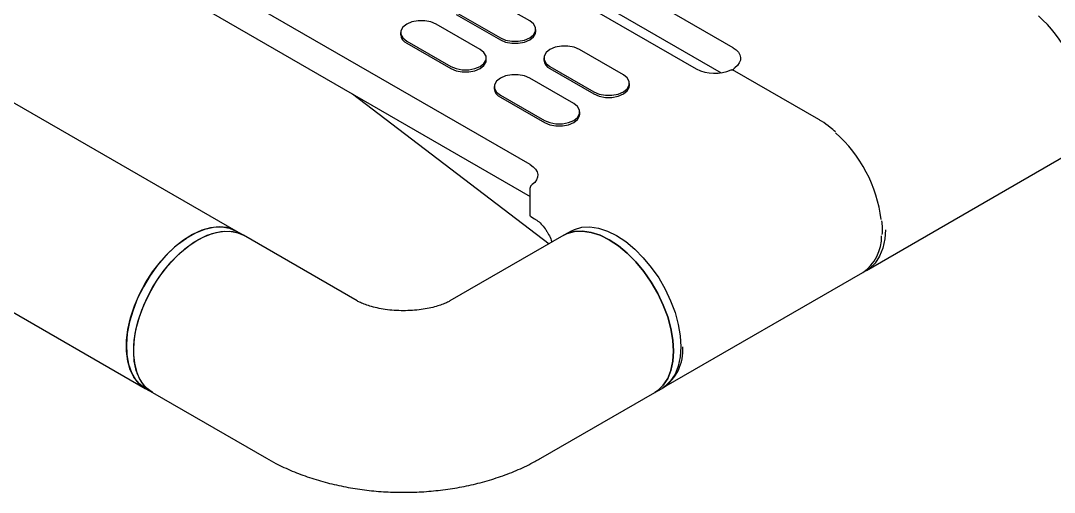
# Model space of a CAD drawing. Extents: x 0 to 1823, y 0 to 1336.
# Drawn here: x 1229.1 to 1428.2, y 462 to 552.9 of the extents above; entities that cross this region are included whole.
import ezdxf

# ---------------------------------------------------------------- set-up
doc = ezdxf.new("R2010")
doc.units = 0
doc.header["$LTSCALE"] = 10
doc.header["$MEASUREMENT"] = 0
doc.layers.get('0').update_dxf_attribs({"linetype": 'CONTINUOUS'})

msp = doc.modelspace()

# ---------------------------------------------------------------- linework, layer by layer
at = {"color": 7, "linetype": 'Continuous', "lineweight": 25}
for p, q in [((1366.29, 547.69), (1183.85, 653)), ((1176.78, 648.92), (1359.22, 543.61)), ((1183.85, 646.88), (1364.04, 542.86)), ((1327.26, 525.15), (1144.82, 630.47)), ((1144.82, 624.35), (1327.26, 519.03)), ((1270.6, 512.35), (1129.88, 593.58)), ((1112.38, 563.27), (1253.1, 482.03)), ((1327.15, 552.85), (1318.66, 557.75)), ((1313.01, 554.48), (1321.49, 549.59)), ((1313.01, 554.08), (1321.49, 549.18)), ((1317.6, 547.34), (1309.12, 552.24)), ((1302.29, 550.61), (1302.29, 550.2)), ((1328.32, 550.81), (1328.32, 551.22)), ((1303.46, 548.97), (1311.95, 544.08)), ((1303.46, 548.57), (1311.95, 543.67)), ((1345.18, 542.44), (1336.7, 547.34)), ((1318.77, 545.3), (1318.77, 545.71)), ((1329.87, 545.71), (1329.87, 545.3)), ((1331.04, 544.08), (1339.52, 539.18)), ((1331.04, 543.67), (1339.52, 538.77)), ((1382.8, 533.83), (1366.18, 543.43)), ((1335.63, 536.93), (1327.15, 541.83)), ((1320.32, 540.2), (1320.32, 539.79)), ((1346.35, 540.4), (1346.35, 540.81)), ((1293.04, 538.79), (1330.91, 509.91)), ((1321.49, 538.56), (1329.98, 533.67)), ((1321.49, 538.16), (1329.98, 533.26)), ((1336.81, 534.89), (1336.81, 535.3)), ((1392.01, 504.77), (1430.33, 526.9)), ((1327.26, 515.36), (1327.26, 520.66)), ((1327.36, 515.13), (1328.07, 514.72)), ((1272.01, 511.53), (1270.6, 512.35)), ((1293.93, 498.88), (1272.01, 511.53)), ((1333.71, 511.53), (1311.79, 498.88)), ((1335.12, 512.35), (1333.71, 511.53)), ((1352.97, 482.24), (1391.3, 504.36)), ((1253.1, 482.03), (1254.51, 481.22)), ((1351.21, 481.22), (1352.62, 482.03)), ((1254.51, 481.22), (1276.43, 468.56)), ((1329.29, 468.56), (1351.21, 481.22))]:
    msp.add_line(p, q, dxfattribs=at)
at = {"color": 7, "linetype": 'Continuous', "lineweight": 25, "flags": 128}
for points in [[(1309.12, 552.24), (1308.11, 552.66), (1306.92, 552.89), (1305.66, 552.89), (1304.47, 552.66), (1303.46, 552.24), (1302.73, 551.65), (1302.34, 550.97), (1302.34, 550.25), (1302.73, 549.56), (1303.46, 548.97)], [(1321.49, 549.59), (1322.5, 549.16), (1323.69, 548.94), (1324.95, 548.94), (1326.14, 549.16), (1327.15, 549.59), (1327.88, 550.17), (1328.27, 550.86), (1328.27, 551.58), (1327.88, 552.27), (1327.15, 552.85)], [(1321.49, 549.18), (1322.5, 548.75), (1323.69, 548.53), (1324.95, 548.53), (1326.14, 548.75), (1327.15, 549.18), (1327.88, 549.76), (1328.27, 550.45), (1328.32, 550.81)], [(1311.95, 544.08), (1312.96, 543.65), (1314.15, 543.43), (1315.4, 543.43), (1316.59, 543.65), (1317.6, 544.08), (1318.34, 544.66), (1318.73, 545.35), (1318.73, 546.07), (1318.34, 546.76), (1317.6, 547.34)], [(1336.7, 547.34), (1335.68, 547.77), (1334.49, 547.99), (1333.24, 547.99), (1332.05, 547.77), (1331.04, 547.34), (1330.3, 546.76), (1329.92, 546.07), (1329.92, 545.35), (1330.3, 544.66), (1331.04, 544.08)], [(1366.29, 547.69), (1366.87, 547.28), (1367.32, 546.82), (1367.62, 546.32), (1367.75, 545.79), (1367.71, 545.26), (1367.5, 544.75), (1367.14, 544.26), (1366.62, 543.82)], [(1311.95, 543.67), (1312.96, 543.24), (1314.15, 543.02), (1315.4, 543.02), (1316.59, 543.24), (1317.6, 543.67), (1318.34, 544.25), (1318.73, 544.94), (1318.77, 545.3)], [(1327.15, 541.83), (1326.14, 542.25), (1324.95, 542.48), (1323.69, 542.48), (1322.5, 542.25), (1321.49, 541.83), (1320.76, 541.25), (1320.37, 540.56), (1320.37, 539.84), (1320.76, 539.15), (1321.49, 538.56)], [(1339.52, 539.18), (1340.54, 538.75), (1341.73, 538.53), (1342.98, 538.53), (1344.17, 538.75), (1345.18, 539.18), (1345.92, 539.76), (1346.3, 540.45), (1346.3, 541.17), (1345.92, 541.86), (1345.18, 542.44)], [(1339.52, 538.77), (1340.54, 538.34), (1341.73, 538.12), (1342.98, 538.12), (1344.17, 538.34), (1345.18, 538.77), (1345.92, 539.35), (1346.3, 540.04), (1346.35, 540.4)], [(1329.98, 533.67), (1330.99, 533.24), (1332.18, 533.02), (1333.43, 533.02), (1334.62, 533.24), (1335.63, 533.67), (1336.37, 534.25), (1336.76, 534.94), (1336.76, 535.66), (1336.37, 536.35), (1335.63, 536.93)], [(1329.98, 533.26), (1330.99, 532.83), (1332.18, 532.61), (1333.43, 532.61), (1334.62, 532.83), (1335.63, 533.26), (1336.37, 533.84), (1336.76, 534.53), (1336.81, 534.89)], [(1327.26, 525.15), (1327.84, 524.75), (1328.29, 524.28), (1328.58, 523.78), (1328.71, 523.26), (1328.67, 522.73), (1328.47, 522.21), (1328.1, 521.73), (1327.59, 521.29)], [(1268.86, 513.01), (1267.34, 513.17), (1265.71, 512.99), (1263.99, 512.5), (1262.24, 511.7), (1260.47, 510.6), (1258.74, 509.23), (1257.06, 507.61), (1255.49, 505.78), (1254.04, 503.77), (1252.76, 501.63), (1251.65, 499.41), (1250.76, 497.13), (1250.09, 494.86), (1249.66, 492.63), (1249.48, 490.5), (1249.55, 488.5), (1249.87, 486.68), (1250.44, 485.08), (1251.23, 483.72), (1252.25, 482.63), (1253.1, 482.03)], [(1254.51, 481.22), (1253.91, 481.62), (1252.85, 482.64), (1252.01, 483.94), (1251.39, 485.49), (1251.01, 487.27), (1250.89, 489.23), (1251.01, 491.34), (1251.39, 493.55), (1252.01, 495.81), (1252.85, 498.09), (1253.91, 500.33), (1255.16, 502.5), (1256.57, 504.53), (1258.12, 506.4), (1259.78, 508.07), (1261.5, 509.5), (1263.26, 510.66), (1265.02, 511.53), (1266.75, 512.1), (1268.4, 512.34), (1269.95, 512.26), (1271.37, 511.85), (1272.01, 511.53)], [(1257.64, 508.19), (1259.33, 509.73), (1261.08, 511.01), (1262.85, 512.01), (1264.59, 512.71), (1266.28, 513.09), (1267.88, 513.15), (1269.36, 512.88), (1270.6, 512.35)], [(1259.05, 507.38), (1260.75, 508.91), (1262.5, 510.2), (1264.26, 511.19), (1266.01, 511.89), (1267.7, 512.27), (1269.3, 512.33), (1270.77, 512.07), (1272.01, 511.53)], [(1270.6, 512.35), (1270.24, 512.54), (1268.86, 513.01)], [(1333.71, 511.53), (1334.35, 511.85), (1335.77, 512.26), (1337.32, 512.34), (1338.97, 512.1), (1340.7, 511.53), (1342.46, 510.66)], [(1351.21, 481.22), (1351.81, 481.62), (1352.87, 482.64), (1353.71, 483.94), (1354.33, 485.49), (1354.71, 487.27), (1354.83, 489.23), (1354.71, 491.34), (1354.33, 493.55), (1353.71, 495.81), (1352.87, 498.09), (1351.81, 500.33), (1350.56, 502.5), (1349.15, 504.53), (1347.6, 506.4), (1345.94, 508.07), (1344.22, 509.5), (1342.46, 510.66), (1340.7, 511.53), (1338.97, 512.1), (1337.32, 512.34), (1335.77, 512.26), (1334.35, 511.85), (1333.71, 511.53)], [(1335.12, 512.35), (1335.77, 512.67), (1337.18, 513.07), (1338.73, 513.16), (1340.39, 512.91), (1342.11, 512.35), (1343.87, 511.48)], [(1395.63, 512.57), (1395.51, 510.82), (1395.13, 509.05), (1394.51, 507.49), (1393.67, 506.19), (1392.61, 505.17), (1391.65, 504.58)], [(1342.46, 510.66), (1344.22, 509.5), (1345.94, 508.07), (1347.6, 506.4), (1349.15, 504.53), (1350.56, 502.5), (1351.81, 500.33), (1352.87, 498.09), (1353.71, 495.81), (1354.33, 493.55), (1354.71, 491.34), (1354.83, 489.23), (1354.71, 487.27), (1354.33, 485.49), (1353.71, 483.94), (1352.87, 482.64), (1351.81, 481.62), (1351.21, 481.22)], [(1343.87, 511.48), (1345.63, 510.32), (1347.36, 508.89), (1349.01, 507.22), (1350.56, 505.35), (1351.98, 503.31), (1353.22, 501.15), (1354.28, 498.91), (1355.13, 496.63), (1355.75, 494.36), (1356.12, 492.15), (1356.25, 490.05), (1356.12, 488.09), (1355.75, 486.31), (1355.13, 484.76), (1354.28, 483.46), (1353.22, 482.43), (1352.62, 482.03)], [(1253.1, 482.03), (1253.01, 482.08), (1251.87, 482.98), (1250.93, 484.16), (1250.21, 485.61), (1249.73, 487.29), (1249.5, 489.18), (1249.51, 491.23), (1249.78, 493.4), (1250.3, 495.64), (1251.04, 497.92), (1252.01, 500.19), (1253.18, 502.39), (1254.53, 504.49), (1256.02, 506.43), (1257.64, 508.19)], [(1254.51, 481.22), (1254.43, 481.27), (1253.28, 482.16), (1252.34, 483.34), (1251.63, 484.79), (1251.15, 486.48), (1250.91, 488.36), (1250.93, 490.41), (1251.2, 492.58), (1251.71, 494.83), (1252.46, 497.11), (1253.43, 499.37), (1254.6, 501.57), (1255.94, 503.67), (1257.44, 505.62), (1259.05, 507.38)]]:
    msp.add_lwpolyline(points, dxfattribs=at)
at = {"color": 7, "linetype": 'Continuous', "lineweight": 25}
for centre, radius, start, end in [((1406.84, 533.59), 27.26, 7.3852, 47.9697), ((1304.23, 550.35), 1.94, 184.5111, 246.8089), ((1331.8, 545.45), 1.94, 184.5106, 246.8098), ((1362.77, 550.53), 7.78, 242.8263, 293.8588), ((1322.26, 539.94), 1.94, 184.5115, 246.8087), ((1367.8, 511.06), 27.26, 7.3852, 47.9697), ((1386.49, 511.26), 8.41, 304.8985, 1.1851), ((1348.05, 489.29), 8.58, 303.5626, 5.0159)]:
    msp.add_arc(centre, radius, start, end, dxfattribs=at)
for points, knots in [([(1365.92, 543.41), (1365.96, 543.43), (1366.04, 543.46), (1366.14, 543.46), (1366.17, 543.43), (1366.18, 543.42)], [0, 0, 0, 0, 0.428718, 0.857493, 1, 1, 1, 1]), ([(1366.31, 543.35), (1366.33, 543.4), (1366.36, 543.5), (1366.45, 543.65), (1366.54, 543.75), (1366.6, 543.8), (1366.62, 543.82)], [0, 0, 0, 0, 0.261108, 0.538467, 0.815349, 1, 1, 1, 1]), ([(1386, 531.47), (1385.67, 531.77), (1384.8, 532.54), (1383.72, 533.29), (1382.98, 533.73), (1382.8, 533.83)], [0, 0, 0, 0, 0.317801, 0.835661, 1, 1, 1, 1]), ([(1327.26, 520.66), (1327.26, 520.71), (1327.27, 520.81), (1327.33, 520.97), (1327.41, 521.11), (1327.51, 521.22), (1327.57, 521.27), (1327.59, 521.29)], [0, 0, 0, 0, 0.214459, 0.428924, 0.643289, 0.857277, 1, 1, 1, 1]), ([(1327.36, 515.13), (1327.34, 515.14), (1327.3, 515.17), (1327.26, 515.25), (1327.26, 515.33), (1327.26, 515.36)], [0, 0, 0, 0, 0.2852423, 0.7135332, 1, 1, 1, 1]), ([(1328.07, 514.72), (1328.21, 514.63), (1328.65, 514.36), (1329.36, 513.73), (1330.04, 512.95), (1330.37, 512.4), (1330.49, 512.2)], [0, 0, 0, 0, 0.168966, 0.495132, 0.8232, 1, 1, 1, 1]), ([(1395.02, 511.66), (1395.05, 512.11), (1395.11, 512.95), (1395.01, 513.87), (1394.96, 514.3)], [0, 0, 0, 0, 0.532194, 1, 1, 1, 1]), ([(1330.49, 512.2), (1330.59, 512.04), (1330.92, 511.52), (1331.24, 510.82), (1331.37, 510.32), (1331.4, 510.2)], [0, 0, 0, 0, 0.258027, 0.815776, 1, 1, 1, 1]), ([(1311.79, 498.88), (1311.69, 498.82), (1311.42, 498.67), (1310.76, 498.36), (1309.75, 497.99), (1308.5, 497.63), (1307.04, 497.32), (1305.42, 497.1), (1303.69, 496.99), (1301.92, 496.99), (1300.17, 497.11), (1298.51, 497.35), (1297.02, 497.68), (1295.75, 498.06), (1294.74, 498.46), (1294.19, 498.73), (1293.98, 498.85), (1293.93, 498.88)], [0, 0, 0, 0, 0.038518, 0.105828, 0.173947, 0.243819, 0.315637, 0.389247, 0.464252, 0.540108, 0.616203, 0.691737, 0.766204, 0.839292, 0.91099, 0.981724, 1, 1, 1, 1]), ([(1276.43, 468.56), (1277.04, 468.22), (1278.65, 467.33), (1281.41, 466.06), (1284.72, 464.82), (1288.16, 463.8), (1291.7, 463), (1295.31, 462.43), (1298.97, 462.08), (1302.65, 461.96), (1306.33, 462.05), (1310, 462.38), (1313.63, 462.93), (1317.21, 463.7), (1320.72, 464.72), (1324.13, 465.98), (1326.98, 467.28), (1328.66, 468.21), (1329.29, 468.56)], [0, 0, 0, 0, 0.039674, 0.104939, 0.170388, 0.235942, 0.301336, 0.366491, 0.431437, 0.496277, 0.56115, 0.626195, 0.69155, 0.757381, 0.823832, 0.890989, 0.958831, 1, 1, 1, 1])]:
    msp.add_open_spline(points, degree=3, knots=knots, dxfattribs=at)

doc.saveas('drawing.dxf')
